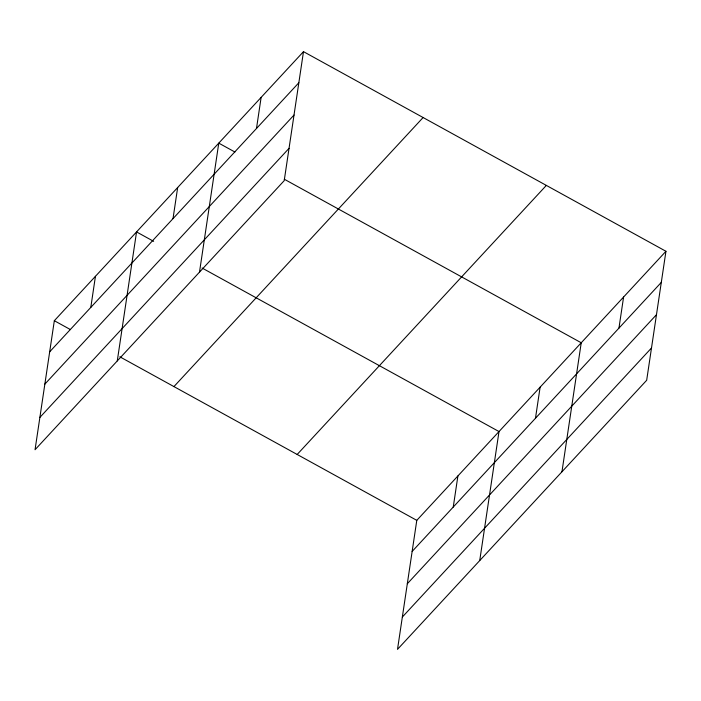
<?xml version="1.0" encoding="UTF-8"?>
<svg xmlns="http://www.w3.org/2000/svg" width="701" height="701" viewBox="0 0 701 701"><rect width="100%" height="100%" fill="white"/><g stroke="black" fill="none" stroke-linecap="round" stroke-linejoin="round"><path stroke-width="1.05" d="M303.489 51.646L54.328 320.716L35.05 449.718L284.212 180.648L303.489 51.646L665.95 251.282L646.673 380.284L397.511 649.354L416.788 520.352L665.95 251.282M90.797 307.415L95.441 276.317M117.277 360.919L136.555 231.926L153.642 241.337M173.016 218.624L177.668 187.526M199.496 272.128L218.773 143.135L234.914 152.021M256.487 128.493L261.131 97.395M453.249 507.06L457.902 475.961M479.729 560.555L499.007 431.562L202.054 268.001M535.476 418.26L540.12 387.162M561.957 471.764L581.234 342.771L284.282 179.211M618.948 328.129L623.592 297.031M49.683 351.814L298.845 82.744M44.855 384.122L294.017 115.052M39.878 417.41L289.04 148.34M173.936 386.593L423.106 117.531M297.171 454.476L546.342 185.406M412.135 551.45L661.306 282.38M407.307 583.758L656.478 314.688M402.339 617.046L651.501 347.976M54.328 320.716L70.468 329.601M119.827 356.791L416.788 520.352"/></g></svg>
